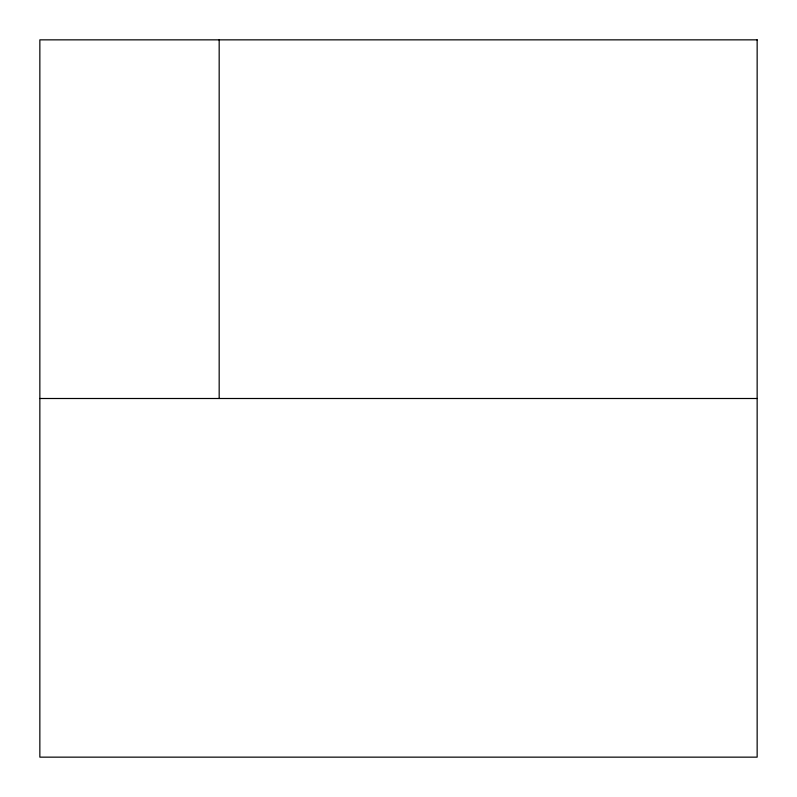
<?xml version="1.0" encoding="UTF-8"?>
<svg xmlns="http://www.w3.org/2000/svg" width="797" height="797" viewBox="0 0 797 797"><rect width="100%" height="100%" fill="white"/><g stroke="black" fill="none" stroke-linecap="round" stroke-linejoin="round"><path stroke-width="1.2" d="M39.85 398.5L757.15 398.5M219.175 39.85L219.175 398.5M757.15 39.85L39.85 39.85L39.85 757.15L757.15 757.15L757.15 39.85"/></g></svg>
